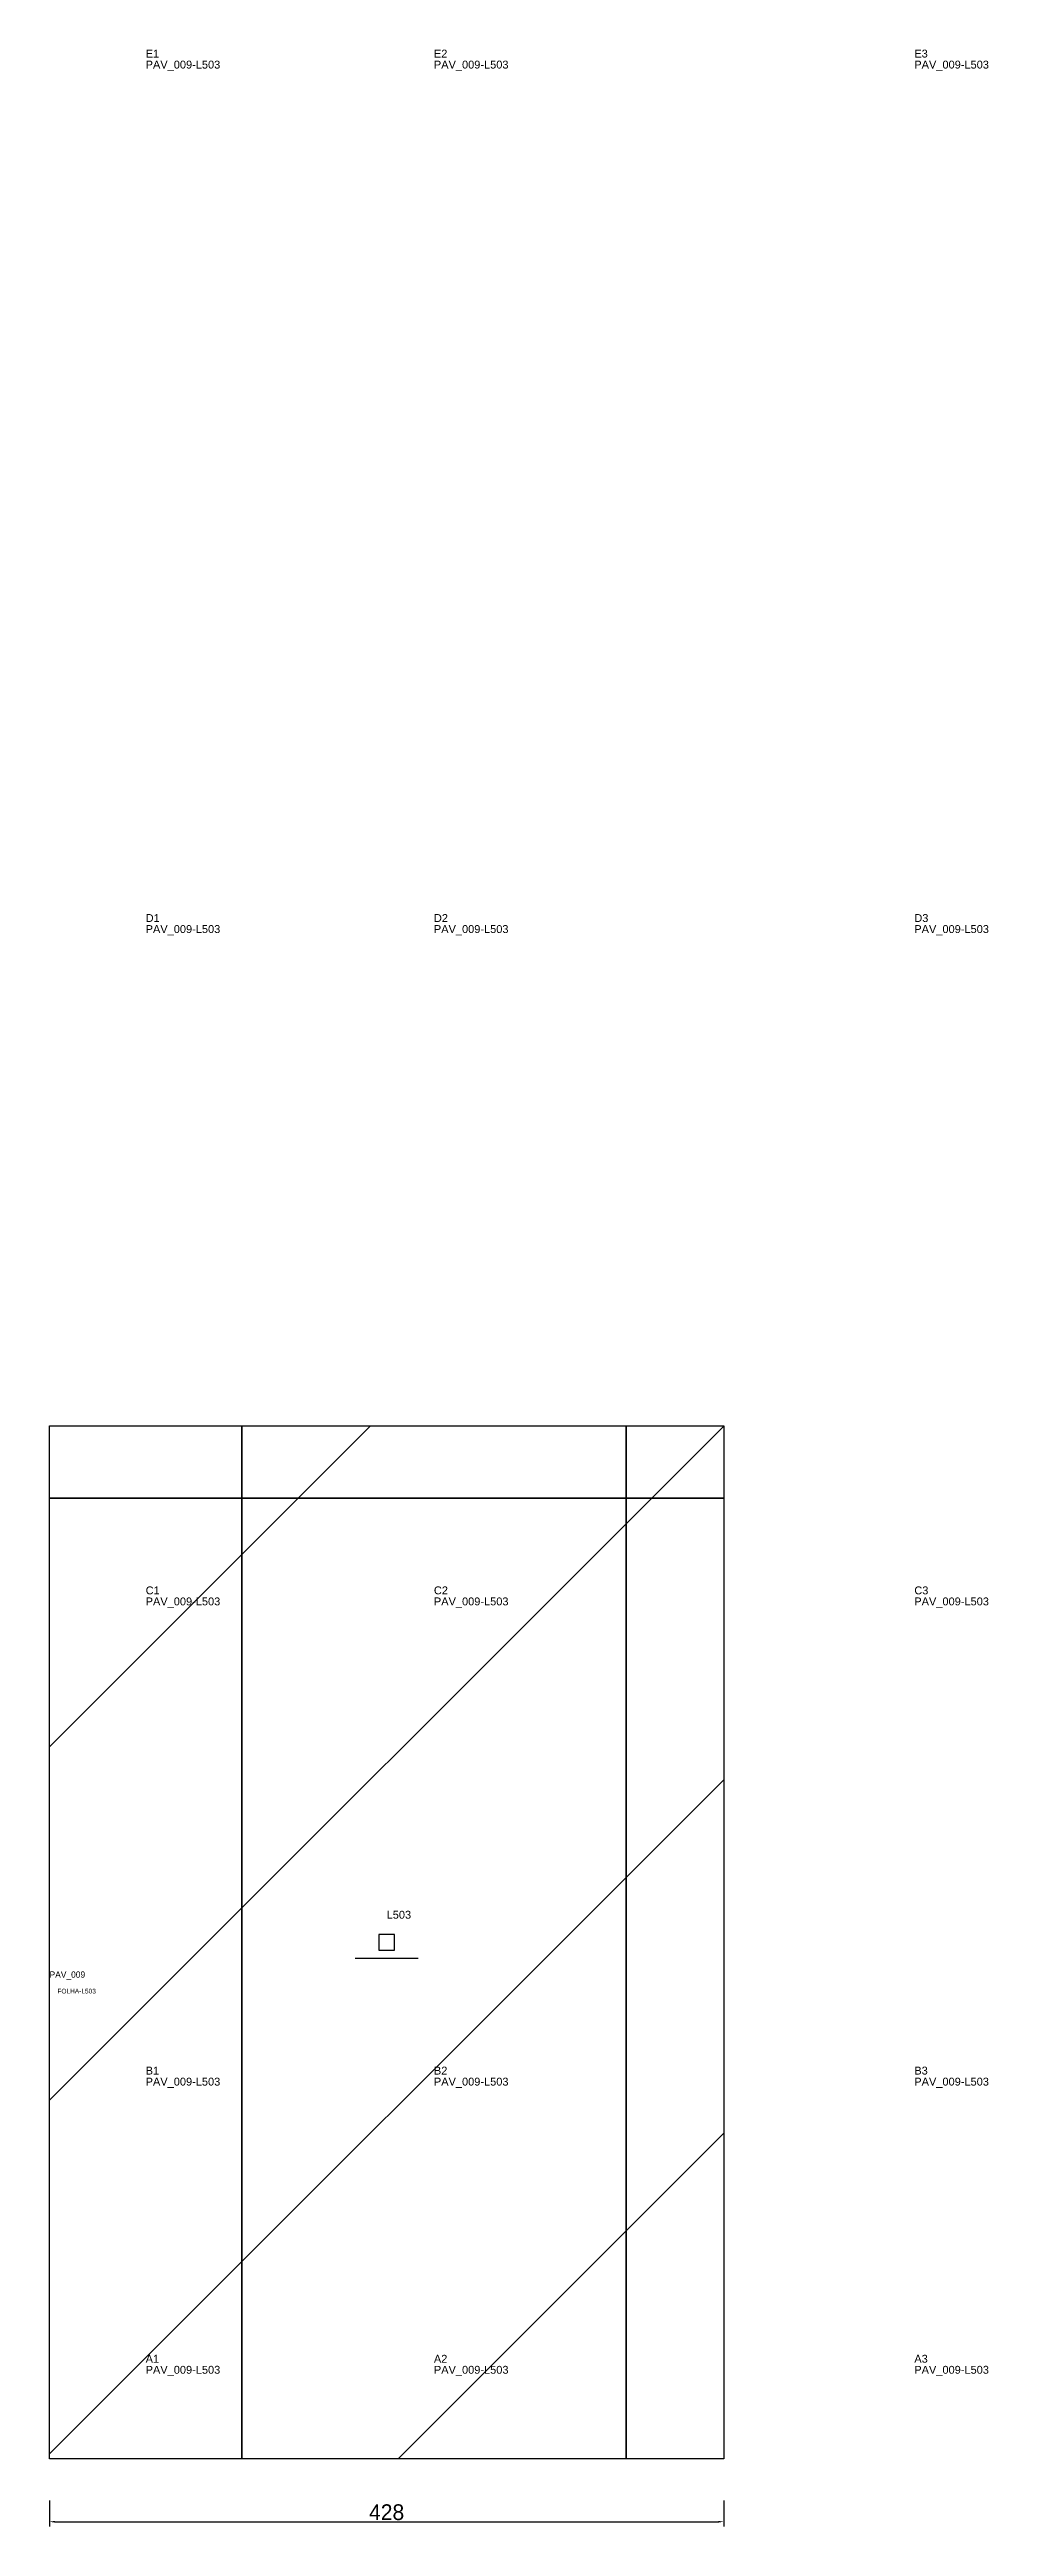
# Model space of a CAD drawing. Header units: metres. Extents: x 222 to 818, y -498 to 1076.
import ezdxf

# ---------------------------------------------------------------- set-up
doc = ezdxf.new("R2010")
doc.units = ezdxf.units.M
for name, color, linetype in [('3', 3, 'CONTINUOUS'), ('AUX00', 7, 'CONTINUOUS'), ('COTA', 241, 'CONTINUOUS'), ('FOLHA', 255, 'CONTINUOUS'), ('Hachura', 251, 'CONTINUOUS'), ('NOMENCLATURA', 7, 'CONTINUOUS'), ('Nível', 160, 'CONTINUOUS'), ('Painéis', 200, 'CONTINUOUS'), ('Pilares', 5, 'CONTINUOUS'), ('SARR_2.2x7', 40, 'CONTINUOUS')]:
    doc.layers.add(name, color=color, linetype=linetype)
doc.styles.add('ARIAL', font='Arial.ttf')
doc.styles.add('STR_STANDARD', font='arial.ttf')
doc.dimstyles.new('EZ DXF', dxfattribs={"dimtxt": 10, "dimasz": 3.5, "dimexe": 3, "dimexo": 1.5, "dimgap": 1, "dimtad": 1, "dimdec": 1, "dimdsep": 46, "dimcen": 2.5, "dimazin": 3, "dimtfac": 1, "dimtmove": 0, "dimatfit": 3})

msp = doc.modelspace()

# ---------------------------------------------------------------- hatches: boundary and pattern name
at = {"layer": 'Hachura'}
h = msp.add_hatch(dxfattribs=at)
h.set_pattern_fill('ANSI31', scale=50)
h.paths.add_polyline_path([(222.2, -134), (222.2, 201.5), (650.2, 201.5), (650.2, -454.5), (627.2, -454.5), (222.2, -454.5), (222.2, -153)])
h = msp.add_hatch(dxfattribs=at)
h.set_pattern_fill('ANSI31', scale=50)
h.paths.add_polyline_path([(222.2, -134), (222.2, 201.5), (650.2, 201.5), (650.2, -454.5), (627.2, -454.5), (222.2, -454.5), (222.2, -153)])

# ---------------------------------------------------------------- linework, layer by layer
at = {"layer": '3'}
for points in [[(344.2, -454.5), (344.2, 201.5)], [(344.2, -454.5), (344.2, 201.5)], [(588.2, -454.5), (588.2, 201.5)], [(588.2, -454.5), (588.2, 201.5)], [(222.2, 155.5), (650.2, 155.5)], [(222.2, 155.5), (650.2, 155.5)]]:
    msp.add_lwpolyline(points, close=True, dxfattribs=at)
at = {"layer": 'Painéis', "color": 200}
for p, q in [((222.2, -134), (222.2, 201.5)), ((222.2, 201.5), (650.2, 201.5)), ((222.2, -134), (222.2, 201.5)), ((222.2, 201.5), (650.2, 201.5)), ((650.2, 201.5), (650.2, -454.5)), ((650.2, 201.5), (650.2, -454.5)), ((222.2, -153), (222.2, -134)), ((222.2, -153), (222.2, -134)), ((222.2, -454.5), (222.2, -153)), ((222.2, -454.5), (222.2, -153)), ((627.2, -454.5), (222.2, -454.5)), ((627.2, -454.5), (222.2, -454.5)), ((650.2, -454.5), (627.2, -454.5)), ((650.2, -454.5), (627.2, -454.5))]:
    msp.add_line(p, q, dxfattribs=at)
at = {"layer": 'Pilares'}
msp.add_lwpolyline([(431.2, -131.5), (441.2, -131.5), (441.2, -121.5), (431.2, -121.5)], close=True, dxfattribs=at)
msp.add_lwpolyline([(431.2, -131.5), (441.2, -131.5), (441.2, -121.5), (431.2, -121.5)], close=True, dxfattribs=at)
at = {"layer": 'SARR_2.2x7'}
msp.add_line((416.2, -136.5), (456.2, -136.5), dxfattribs=at)
msp.add_line((416.2, -136.5), (456.2, -136.5), dxfattribs=at)

# ---------------------------------------------------------------- texts
at = {"layer": '3', "style": 'STR_STANDARD'}
for s, p in [('E1', (283.2, 1070.5)), ('E1', (283.2, 1070.5)), ('E2', (466.2, 1070.5)), ('E2', (466.2, 1070.5)), ('E3', (771.2, 1070.5)), ('E3', (771.2, 1070.5)), ('D1', (283.2, 521.5)), ('D1', (283.2, 521.5)), ('D2', (466.2, 521.5)), ('D2', (466.2, 521.5)), ('D3', (771.2, 521.5)), ('D3', (771.2, 521.5)), ('C1', (283.2, 94.5)), ('C1', (283.2, 94.5)), ('C2', (466.2, 94.5)), ('C2', (466.2, 94.5)), ('C3', (771.2, 94.5)), ('C3', (771.2, 94.5)), ('B1', (283.2, -210.5)), ('B1', (283.2, -210.5)), ('B2', (466.2, -210.5)), ('B2', (466.2, -210.5)), ('B3', (771.2, -210.5)), ('B3', (771.2, -210.5)), ('A1', (283.2, -393.5)), ('A1', (283.2, -393.5)), ('A2', (466.2, -393.5)), ('A2', (466.2, -393.5)), ('A3', (771.2, -393.5)), ('A3', (771.2, -393.5))]:
    msp.add_text(s, height=5, dxfattribs=at).set_placement(p)
at = {"layer": 'AUX00', "style": 'STR_STANDARD'}
for p in [(283.2, 1063.5), (283.2, 1063.5), (466.2, 1063.5), (466.2, 1063.5), (771.2, 1063.5), (771.2, 1063.5), (283.2, 514.5), (283.2, 514.5), (466.2, 514.5), (466.2, 514.5), (771.2, 514.5), (771.2, 514.5), (283.2, 87.5), (283.2, 87.5), (466.2, 87.5), (466.2, 87.5), (771.2, 87.5), (771.2, 87.5), (283.2, -217.5), (283.2, -217.5), (466.2, -217.5), (466.2, -217.5), (771.2, -217.5), (771.2, -217.5), (283.2, -400.5), (283.2, -400.5), (466.2, -400.5), (466.2, -400.5), (771.2, -400.5), (771.2, -400.5)]:
    msp.add_text('PAV_009-L503', height=5, dxfattribs=at).set_placement(p)
at = {"layer": 'FOLHA'}
msp.add_text('FOLHA-L503', height=3, dxfattribs=at).set_placement((227.2, -159))
msp.add_text('FOLHA-L503', height=3, dxfattribs=at).set_placement((227.2, -159))
at = {"layer": 'NOMENCLATURA', "insert": (436.2, -106.5), "char_height": 5, "attachment_point": 1, "style": 'ARIAL'}
msp.add_mtext('L503', dxfattribs=at)
msp.add_mtext('L503', dxfattribs=at)
at = {"layer": 'Nível'}
msp.add_text('PAV_009', height=4, dxfattribs=at).set_placement((222.2, -149))
msp.add_text('PAV_009', height=4, dxfattribs=at).set_placement((222.2, -149))

# ---------------------------------------------------------------- dimensions: what is measured, and where the dimension line sits
at = {"layer": 'COTA'}
msp.add_linear_dim(base=(222.2, -494.5), p1=(222.2, -479.5), p2=(650.2, -479.5), dimstyle='EZ DXF', dxfattribs=at).render()
msp.add_linear_dim(base=(222.2, -494.5), p1=(222.2, -479.5), p2=(650.2, -479.5), dimstyle='EZ DXF', dxfattribs=at).render()

doc.saveas('drawing.dxf')
